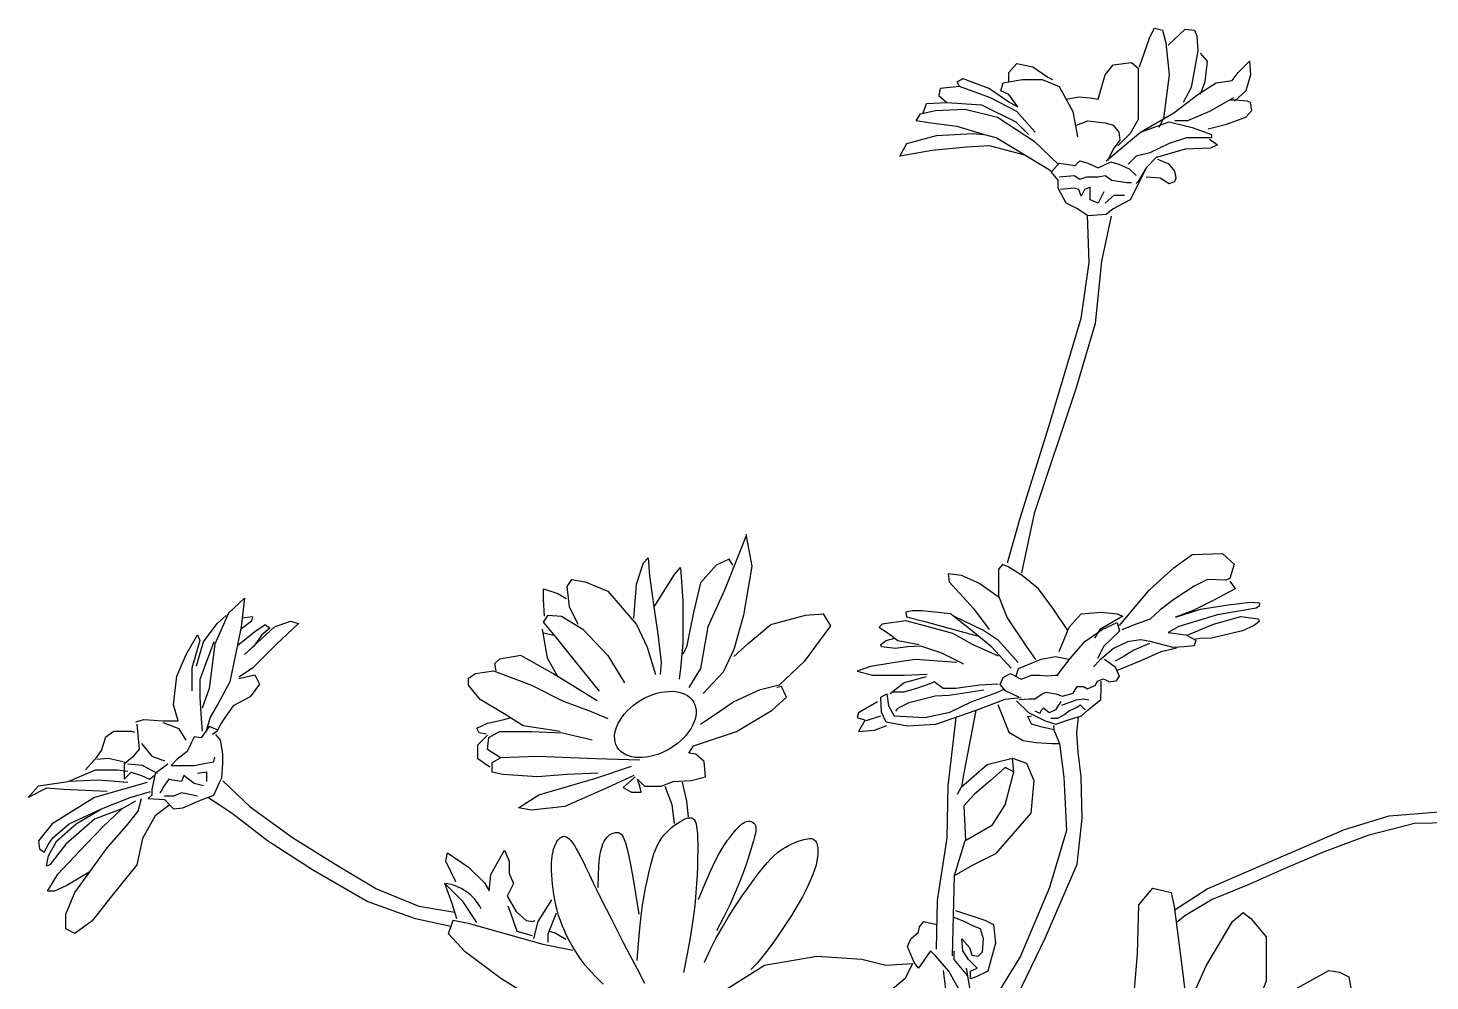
# Model space of a CAD drawing. Extents: x 438 to 4679, y 3545 to 7651.
# Drawn here: x 2071.1 to 2297.2, y 5331.5 to 5485.2 of the extents above; entities that cross this region are included whole.
import ezdxf

# ---------------------------------------------------------------- set-up
doc = ezdxf.new("R2010")
doc.units = 0
doc.header["$MEASUREMENT"] = 0
doc.layers.add('3', color=3, linetype='CONTINUOUS')

msp = doc.modelspace()

# ---------------------------------------------------------------- linework, layer by layer
at = {"layer": '3'}
for points in [[(2250.37, 5478.94), (2252.04, 5483.74), (2252.78, 5485.22), (2254.07, 5484.85), (2254.63, 5482.82), (2255.18, 5477.65), (2254.26, 5470.63), (2253.52, 5469.16)], [(2255, 5482.45), (2257.77, 5485.04), (2259.25, 5484.85), (2259.62, 5483.93), (2259.8, 5481.53), (2258.69, 5475.62), (2257.4, 5473.22)], [(2230.78, 5472.48), (2229.3, 5474.51), (2228.01, 5475.07), (2228.38, 5476.36), (2229.3, 5476.54), (2229.3, 5478.02), (2230.6, 5479.5), (2233.19, 5478.94), (2235.59, 5477.28), (2236.33, 5476.91)], [(2238.55, 5473.77), (2240.58, 5474.14), (2242.43, 5473.96), (2243.72, 5473.77), (2244.83, 5477.65), (2246.12, 5479.31), (2249.08, 5479.68), (2250.19, 5478.76), (2250.19, 5470.45), (2248.9, 5468.23), (2247.79, 5467.13), (2246.86, 5466.2)], [(2245.01, 5463.8), (2250.56, 5468.42), (2255.92, 5471.56), (2259.8, 5474.51), (2262.76, 5476.36), (2265.35, 5476.73), (2266.27, 5478.02), (2268.12, 5479.87), (2268.3, 5477.65), (2267.56, 5475.07), (2265.72, 5473.4)], [(2260.17, 5481.16), (2261.28, 5479.87), (2260.91, 5476.54), (2260.17, 5474.51)], [(2221.36, 5475.8), (2220.99, 5476.54), (2221.91, 5477.1), (2226.16, 5475.44), (2229.49, 5473.22), (2230.78, 5472.48)], [(2233.56, 5468.42), (2230.6, 5471.74), (2226.35, 5473.96), (2221.36, 5475.8), (2218.21, 5475.44), (2218.03, 5474.33), (2219.32, 5473.22)], [(2229.3, 5476.54), (2231.52, 5476.91), (2234.66, 5476.91), (2237.44, 5475.8), (2239.65, 5471.74), (2240.39, 5467.68)], [(2215.44, 5471.37), (2216, 5473.03), (2219.32, 5473.22), (2224.87, 5472.85), (2230.41, 5470.08), (2232.45, 5468.05)], [(2265.53, 5473.96), (2261.65, 5471.74), (2258.14, 5470.27), (2256.1, 5470.27)], [(2261.46, 5468.97), (2264.42, 5469.71), (2267.56, 5470.82), (2268.49, 5471.93), (2268.3, 5473.22), (2267.75, 5473.4), (2265.9, 5473.59), (2264.98, 5473.59)], [(2231.89, 5464.73), (2227.27, 5467.5), (2225.24, 5468.05), (2220.99, 5469.34), (2216.37, 5469.9), (2214.33, 5470.27), (2215.07, 5471.37), (2217.47, 5471.93), (2222.28, 5472.11), (2227.46, 5470.82), (2233.37, 5466.94), (2237.25, 5463.25)], [(2236.14, 5462.14), (2231.89, 5464.73), (2226.16, 5466.2), (2222.47, 5466.02), (2216.92, 5465.46), (2211.74, 5464.54), (2212.85, 5466.57), (2217.66, 5467.86), (2223.57, 5468.23), (2225.24, 5468.05)], [(2240.21, 5469.53), (2242.06, 5470.27), (2244.83, 5469.9), (2246.12, 5469.53), (2247.05, 5468.42), (2247.23, 5467.13), (2246.12, 5465.65), (2245.2, 5463.8)], [(2250.56, 5468.42), (2255.18, 5470.08), (2258.88, 5469.16), (2262.02, 5468.05), (2262.02, 5467.5), (2257.95, 5467.5), (2255.18, 5466.57), (2252.04, 5465.1), (2249.82, 5464.54), (2248.53, 5463.25)], [(2261.65, 5467.31), (2262.94, 5466.39), (2261.83, 5465.83), (2257.77, 5465.65), (2254.44, 5464.73), (2253.33, 5464.36), (2253.15, 5464.36), (2251.48, 5462.69), (2250.19, 5460.48), (2249.82, 5460.11)], [(2236.14, 5461.95), (2237.44, 5463.43), (2240.03, 5463.06), (2240.76, 5463.8), (2242.06, 5463.43), (2243.72, 5462.69), (2245.75, 5463.61), (2247.05, 5463.24), (2248.71, 5462.51), (2249.82, 5461.4)], [(2251.48, 5461.22), (2253.7, 5461.03), (2255.18, 5460.11), (2256.1, 5460.48), (2256.29, 5461.03), (2256.1, 5462.14), (2255.18, 5463.25), (2253.89, 5463.8), (2253.33, 5463.99)], [(2251.49, 5462.7), (2248.9, 5457.52), (2246.12, 5456.04), (2245.02, 5455.12), (2242.06, 5454.94), (2240.39, 5456.04), (2238.55, 5456.97), (2237.25, 5459.37), (2237.25, 5460.66), (2236.16, 5461.97)], [(2237.44, 5461.21), (2239.84, 5461.4), (2240.76, 5460.84), (2241.87, 5461.21), (2243.72, 5461.21), (2244.83, 5461.4), (2245.94, 5460.66), (2248.34, 5460.29), (2249.08, 5460.29)], [(2244.65, 5458.81), (2243.72, 5456.97), (2242.43, 5457.52), (2242.43, 5459.55), (2241.5, 5459.18), (2240.95, 5458.07), (2240.58, 5459.18), (2239.84, 5459.37), (2237.62, 5459.18)], [(2244.83, 5456.97), (2246.31, 5458.26), (2247.97, 5458.26)], [(2241.93, 5455.1), (2242.19, 5447.37), (2240.9, 5438.34), (2235.73, 5421.06), (2231.09, 5406.1), (2229.02, 5398.88)], [(2245.8, 5454.85), (2244.25, 5447.63), (2243.22, 5437.57), (2240.12, 5426.99), (2233.41, 5406.87), (2231.35, 5397.33)], [(2186.9, 5403.17), (2185.94, 5400.87), (2183.44, 5394.53), (2180.75, 5388.58), (2179.59, 5381.87), (2177.67, 5378.8)], [(2186.9, 5403.56), (2187.86, 5398.37), (2186.51, 5390.5), (2184.97, 5384.94), (2183.25, 5381.29), (2179.98, 5377.84)], [(2247.17, 5388.84), (2251.99, 5394.55), (2255.92, 5398.11), (2258.86, 5400.25), (2263.77, 5400.43), (2265.65, 5398.73), (2264.93, 5396.42), (2264.31, 5396.15), (2261.36, 5396.24), (2259.22, 5395.17), (2255.92, 5393.03), (2253.69, 5391.34), (2252.08, 5389.82), (2249.85, 5389.02), (2247.53, 5388.13)], [(2168.84, 5389.93), (2169.22, 5395.49), (2170.37, 5398.95), (2171.14, 5399.72), (2171.33, 5396.84), (2172.1, 5391.46), (2172.68, 5387.43), (2173.25, 5382.83), (2173.06, 5380.91)], [(2172.1, 5391.85), (2175.37, 5397.03), (2176.33, 5398.18), (2176.71, 5392.81), (2176.71, 5385.9), (2176.33, 5381.87), (2176.14, 5380.14)], [(2184.78, 5398.57), (2184.21, 5399.52), (2182.09, 5398.57), (2179.59, 5395.69), (2178.44, 5390.89), (2177.87, 5388.01), (2177.29, 5385.32), (2176.71, 5384.17)], [(2238.8, 5388.03), (2236.52, 5391.45), (2234.11, 5394.75), (2231.45, 5396.9), (2229.17, 5398.29), (2228.28, 5398.67), (2227.65, 5397.91), (2227.65, 5393.61), (2229.04, 5390.06), (2232.08, 5385.5), (2233.6, 5383.35)], [(2159.81, 5388.97), (2158.46, 5391.85), (2158.08, 5395.11), (2158.84, 5396.26), (2160.96, 5395.88), (2164.61, 5394.34), (2169.22, 5388.97), (2170.95, 5385.32), (2172.29, 5380.91)], [(2227.77, 5393.35), (2224.48, 5395.63), (2221.69, 5396.9), (2219.53, 5397.15), (2219.66, 5395.89), (2223.59, 5391.58), (2226.12, 5388.16)], [(2264.93, 5395.97), (2265.82, 5394.72), (2262.25, 5392.85), (2259.04, 5391.25), (2256.19, 5390.18), (2260.2, 5391.43), (2264.66, 5392.14), (2268.23, 5392.58), (2269.75, 5392.49), (2269.66, 5391.96), (2269.21, 5391.6), (2262.97, 5390.53), (2256.72, 5388.66), (2255.03, 5387.68), (2257.88, 5387.32), (2259.49, 5386.43), (2259.22, 5385.54), (2257.52, 5385.36), (2255.83, 5385.27), (2252.08, 5386.25), (2250.56, 5386.52), (2248.42, 5386.17), (2246.19, 5385.1), (2243.96, 5383.22), (2242.98, 5382.15)], [(2154.43, 5390.31), (2154.23, 5393), (2154.23, 5394.73), (2156.54, 5393.96), (2157.88, 5393.19)], [(2106.03, 5393.21), (2103.44, 5390.81), (2101.22, 5385.83), (2100.3, 5378.63), (2099.19, 5375.49)], [(2106.03, 5393.21), (2105.47, 5388.6), (2104.55, 5384.16), (2103.63, 5379.73), (2101.78, 5376.23), (2100.48, 5374.01), (2099.75, 5371.61)], [(2229.67, 5381.96), (2226.5, 5385.37), (2222.96, 5388.29), (2219.91, 5390.69), (2215.35, 5391.2), (2213.7, 5391.2), (2212.69, 5390.95), (2212.81, 5390.19), (2215.98, 5389.43), (2220.42, 5388.16), (2224.22, 5387.15)], [(2098.27, 5382.32), (2099.38, 5386.2), (2101.59, 5389.15), (2103.07, 5390.44)], [(2104.92, 5385.64), (2107.69, 5387.86), (2109.36, 5388.97), (2110.1, 5388.41), (2108.8, 5387.3), (2107.51, 5385.46), (2106.03, 5384.16), (2110.83, 5388.6), (2113.42, 5389.52), (2114.72, 5389.15), (2111.2, 5385.83), (2107.32, 5381.95), (2105.11, 5380.47)], [(2105.66, 5390.07), (2107.32, 5390.26), (2107.14, 5389.52), (2105.47, 5388.23)], [(2163.26, 5378.22), (2159.42, 5383.02), (2156.16, 5387.05), (2154.23, 5389.35), (2155, 5390.5), (2157.12, 5390.31), (2160.57, 5388.2), (2164.61, 5383.98), (2167.3, 5379.56)], [(2184.97, 5383.79), (2187.28, 5385.9), (2190.93, 5388.97), (2196.5, 5390.5), (2199.38, 5390.7), (2200.54, 5388.78), (2196.31, 5383.02), (2192.28, 5379.18), (2189.01, 5378.41), (2184.97, 5376.49), (2182.67, 5374.96), (2179.59, 5372.85)], [(2227.65, 5383.86), (2223.46, 5385.75), (2220.29, 5387.53), (2216.11, 5388.67), (2212.69, 5389.55), (2208.88, 5389.05), (2208.38, 5388.54), (2210.03, 5387.4), (2211.42, 5386.39), (2214.84, 5385.75)], [(2230.81, 5382.84), (2227.65, 5386.39), (2225.24, 5388.03), (2220.42, 5390.31)], [(2237.03, 5380.69), (2239.18, 5383.48), (2241.59, 5386.26), (2244.38, 5388.16), (2246.79, 5389.3), (2247.17, 5387.91), (2244.63, 5385.5), (2243.62, 5383.48)], [(2237.41, 5384.62), (2239.05, 5388.54), (2240.95, 5390.69), (2244.25, 5390.95), (2246.79, 5390.69), (2247.67, 5390.31), (2246.41, 5389.55), (2244, 5388.16), (2243.11, 5386.77)], [(2258.06, 5387.24), (2262.34, 5389.02), (2266.72, 5390.27), (2269.57, 5389.91), (2269.66, 5389.46), (2268.86, 5388.84), (2266.98, 5387.95), (2261.99, 5386.79), (2260.11, 5386.7), (2259.4, 5386.61)], [(2095.31, 5373.46), (2094.57, 5376.04), (2095.12, 5380.66), (2096.6, 5384.16), (2098.45, 5387.3), (2098.82, 5386.38), (2097.53, 5381.95), (2097.53, 5378.26)], [(2154.04, 5388.2), (2154.81, 5383.59), (2156.54, 5380.52)], [(2154.23, 5387.62), (2155.96, 5387.24)], [(2222.07, 5382.59), (2218.52, 5384.36), (2215.1, 5385.5), (2212.94, 5385.37), (2211.04, 5385.12), (2208.76, 5385.37), (2208.63, 5385.75), (2209.52, 5386.39), (2210.91, 5386.77)], [(2101.04, 5386.2), (2098.82, 5380.1), (2098.82, 5377.15), (2099.01, 5373.82), (2099.19, 5371.79)], [(2251.99, 5385.9), (2249.49, 5384.83), (2247.89, 5383.85), (2246.46, 5383.05)], [(2246.82, 5381.62), (2250.74, 5383.22), (2253.87, 5384.65), (2256.36, 5385.19)], [(2162.88, 5376.68), (2155.77, 5381.1), (2150.58, 5383.98), (2147.12, 5383.4), (2146.36, 5382.63), (2146.55, 5381.48)], [(2220.93, 5382.84), (2214.21, 5383.35), (2210.28, 5382.72), (2206.98, 5382.21), (2204.83, 5381.45), (2207.36, 5380.82), (2212.43, 5380.82), (2216.11, 5380.94)], [(2230.51, 5380.72), (2230.89, 5381.87), (2234.54, 5383.4), (2236.85, 5383.79), (2238.96, 5383.4)], [(2244.76, 5383.4), (2246.46, 5382.15), (2247.08, 5380.64), (2246.55, 5379.84), (2245.39, 5379.66)], [(2105.11, 5380.29), (2107.69, 5380.84), (2108.43, 5379.36), (2106.95, 5377.33), (2104.18, 5375.86), (2102.89, 5374.01), (2102.15, 5372.9), (2101.59, 5371.79), (2100.85, 5371.24)], [(2156.92, 5371.69), (2150.97, 5372.65), (2147.89, 5374.57), (2144.05, 5376.88), (2142.13, 5379.18), (2142.13, 5380.33), (2143.28, 5381.1), (2146.16, 5381.48), (2152.31, 5379.18), (2157.31, 5376.68), (2161.92, 5374.96), (2164.61, 5373.81)], [(2215.98, 5380.56), (2212.43, 5379.55), (2210.15, 5377.78)], [(2230.94, 5377.27), (2228.79, 5378.28), (2227.9, 5379.3), (2228.41, 5380.44), (2229.55, 5381.07), (2231.32, 5380.18), (2232.97, 5380.82), (2234.24, 5380.82), (2235.5, 5380.69), (2236.77, 5380.82), (2237.28, 5380.82)], [(2231.02, 5376.89), (2232.54, 5376.98), (2233.52, 5376.98), (2234.68, 5377.79), (2235.31, 5378.05), (2236.91, 5377.79), (2237.98, 5377.43), (2239.68, 5377.88), (2240.3, 5378.95), (2241.37, 5378.95), (2242, 5378.59), (2242.8, 5378.95), (2243.25, 5379.12), (2243.6, 5379.84), (2244.5, 5380.19), (2245.39, 5379.84)], [(2169.03, 5364.4), (2167.11, 5362.67), (2168.45, 5361.91), (2169.99, 5361.91), (2169.8, 5362.87), (2169.41, 5364.02), (2170.56, 5362.87), (2173.25, 5362.87), (2175.18, 5363.63), (2178.06, 5363.82), (2180.36, 5364.4), (2180.17, 5366.9), (2178.83, 5368.05), (2177.67, 5368.24), (2178.44, 5369.39), (2185.36, 5371.69), (2191.12, 5375.15), (2193.43, 5377.26), (2192.66, 5378.99), (2191.89, 5378.8)], [(2231.32, 5377.14), (2228.66, 5376.89), (2223.97, 5375.12), (2217.5, 5372.84), (2212.94, 5372.59), (2209.52, 5373.22), (2208.76, 5374.86), (2208.63, 5377.27), (2209.65, 5377.78), (2209.9, 5375.88), (2210.79, 5374.23), (2215.73, 5373.98), (2219.79, 5374.86), (2223.21, 5376.51), (2227.39, 5378.03), (2228.53, 5378.54)], [(2227.61, 5379.37), (2224.58, 5379.19), (2220.74, 5378.66), (2218.69, 5378.66), (2217.26, 5379.73), (2216.72, 5379.46), (2214.4, 5378.66), (2212.35, 5378.04), (2210.66, 5378.04)], [(2225.29, 5378.39), (2219.67, 5377.5), (2217.44, 5377.41), (2215.3, 5376.88), (2213.16, 5376.34), (2211.37, 5375.45), (2211.01, 5375.01)], [(2230.54, 5376.64), (2232.47, 5374.8), (2235.15, 5373.46), (2236.91, 5372.88), (2239.26, 5373.71), (2241.02, 5374.22), (2242.11, 5375.22), (2244.12, 5376.89), (2244.2, 5378.82), (2244.2, 5379.82)], [(2208.12, 5376.51), (2205.08, 5374.74), (2204.83, 5373.98), (2206.35, 5373.47), (2208.63, 5374.23)], [(2227.53, 5376.06), (2229.29, 5371.62), (2231.63, 5370.28), (2233.73, 5369.95), (2236.24, 5369.78), (2237.5, 5369.78)], [(2237.67, 5376.56), (2236.83, 5375.22), (2235.82, 5374.72), (2234.9, 5375.47), (2234.48, 5375.05), (2234.31, 5374.63), (2233.56, 5374.97)], [(2241.6, 5375.22), (2240.85, 5375.97), (2240.18, 5375.55), (2239.09, 5375.05), (2238.34, 5374.47), (2237.16, 5373.8), (2236.07, 5373.8)], [(2237.83, 5375.97), (2240.18, 5376.81), (2241.35, 5376.98), (2242.19, 5376.81)], [(2088.47, 5373.27), (2089.76, 5373.64), (2092.91, 5373.46), (2095.31, 5373.46)], [(2096.6, 5370.32), (2095.49, 5372.16), (2092.91, 5373.09)], [(2145.01, 5371.31), (2143.86, 5371.5), (2143.47, 5372.27), (2145.2, 5373.04), (2147.7, 5373.61), (2149.05, 5374)], [(2206.1, 5373.47), (2205.08, 5371.7), (2207.62, 5371.95), (2209.65, 5372.71)], [(2220.74, 5373.98), (2219.46, 5362.97), (2219.28, 5354.57), (2217.74, 5344.46), (2217.57, 5336.57)], [(2223.97, 5375.12), (2222.03, 5365.03), (2221.69, 5362.8)], [(2229.3, 5326.23), (2235.17, 5338.39), (2240.31, 5350.31), (2241.13, 5357.7), (2240.97, 5364.42), (2240.47, 5368.37), (2240.28, 5371.43), (2240.54, 5374.08)], [(2236.58, 5371.96), (2234.48, 5372.46), (2232.97, 5372.88), (2232.39, 5374.13), (2232.97, 5374.22)], [(2080.34, 5365.52), (2082.19, 5367.55), (2082.93, 5368.65), (2083.66, 5370.87), (2084.96, 5371.79), (2087.73, 5371.79), (2088.29, 5371.61)], [(2088.66, 5372.9), (2089.02, 5368.84), (2087.92, 5367.55), (2086.62, 5366.44)], [(2093.65, 5366.44), (2091.61, 5364.96), (2091.06, 5362.38), (2091.06, 5361.45), (2090.5, 5360.9), (2093.09, 5360.72), (2094.57, 5359.24), (2096.05, 5359.42), (2099.19, 5360.72), (2101.04, 5361.45), (2101.96, 5363.48), (2102.33, 5364.22), (2102.52, 5366.62), (2102.52, 5368.1), (2102.15, 5370.32), (2101.41, 5371.24)], [(2101.59, 5371.98), (2100.3, 5372.53), (2099.01, 5370.69), (2097.9, 5370.87), (2096.79, 5368.47), (2095.12, 5367.18), (2094.2, 5366.25), (2096.42, 5366.25), (2097.9, 5366.25), (2099.75, 5366.62), (2101.04, 5366.81), (2101.22, 5367.55)], [(2145.59, 5365.94), (2143.67, 5367.28), (2143.67, 5369.58), (2145.2, 5371.12)], [(2169.8, 5367.09), (2162.69, 5367.28), (2153.27, 5367.66), (2147.32, 5367.47), (2145.2, 5368.82), (2145.4, 5370.73), (2147.12, 5371.69), (2152.31, 5371.69), (2157.31, 5371.5), (2162.11, 5370.35)], [(2236.49, 5372.71), (2236.58, 5371.96), (2237.5, 5369.78), (2238.17, 5364.34), (2238.59, 5355.72), (2235.88, 5346.56), (2231.16, 5335.48), (2224.79, 5325.11), (2220.31, 5317.57), (2215.12, 5308.85), (2211.93, 5300.79)], [(2089.39, 5369.76), (2091.06, 5367.73), (2093.09, 5366.99)], [(2086.44, 5366.81), (2084.03, 5367.36), (2082.19, 5367.18)], [(2086.62, 5366.81), (2086.62, 5364.04), (2087.73, 5365.15), (2089.39, 5364.59), (2090.69, 5364.04), (2091.43, 5364.59)], [(2091.98, 5364.96), (2089.58, 5366.25), (2087.18, 5366.44)], [(2163.07, 5364.98), (2158.08, 5364.78), (2153.27, 5364.4), (2147.7, 5364.78), (2145.97, 5365.17), (2145.97, 5366.7), (2147.32, 5367.47)], [(2221, 5361.6), (2221.69, 5362.8), (2225.81, 5366.4), (2229.92, 5367.43), (2232.16, 5366.58), (2233.36, 5363.83), (2232.84, 5358.52), (2227.18, 5352), (2223.4, 5350.12), (2220.49, 5348.4)], [(2222.2, 5354.06), (2226.66, 5356.63), (2228.72, 5359.89), (2230.1, 5365.2), (2229.92, 5367.43)], [(2083.85, 5362.01), (2076.83, 5362.38), (2074.05, 5362.56), (2071.1, 5361.08), (2072.76, 5362.93), (2077.57, 5363.67), (2082, 5365.52), (2085.51, 5365.52), (2087.18, 5365.33)], [(2099.38, 5362.93), (2097.9, 5363.3), (2096.23, 5364.59), (2095.86, 5363.67), (2094.39, 5363.85), (2093.83, 5364.04), (2092.91, 5362.75), (2092.72, 5362.38), (2092.35, 5361.82)], [(2099.93, 5363.67), (2099.93, 5365.15), (2098.45, 5364.96)], [(2168.84, 5364.59), (2164.61, 5362.67), (2157.69, 5359.6), (2152.31, 5359.03), (2150.2, 5359.41), (2153.47, 5361.52), (2162.69, 5364.21), (2168.45, 5366.13)], [(2230.1, 5365.2), (2228.72, 5365.89), (2226.32, 5363.83), (2223.75, 5361.6), (2222.03, 5359.72)], [(2090.32, 5363.48), (2081.82, 5361.08), (2074.98, 5356.84), (2072.76, 5354.07), (2072.94, 5352.78), (2073.68, 5352.22), (2074.42, 5353.51), (2075.16, 5354.62), (2077.75, 5356.84), (2082.93, 5359.24)], [(2086.25, 5359.24), (2081.82, 5357.58), (2077.2, 5353.51), (2074.61, 5350.19), (2074.05, 5350.01), (2074.42, 5351.67), (2075.72, 5354.07), (2078.86, 5356.84), (2082.93, 5359.24), (2087.55, 5361.08), (2090.87, 5362.01)], [(2087.18, 5363.48), (2082.37, 5363.85), (2077.75, 5363.67)], [(2098.45, 5361.27), (2095.86, 5361.82), (2094.57, 5361.27), (2093.09, 5361.27)], [(2102.53, 5363.76), (2106.9, 5359.54), (2113.74, 5354.6), (2120.73, 5350.23), (2127.28, 5346.31), (2134.13, 5343.54), (2139.93, 5342.55)], [(2173.81, 5362.9), (2174.92, 5359.91), (2175.31, 5356.86)], [(2176.61, 5363.55), (2177.32, 5360.5), (2177.58, 5357.97)], [(2081.08, 5349.08), (2077.38, 5346.87), (2075.35, 5345.94), (2074.24, 5345.94), (2075.9, 5348.71), (2079.41, 5352.41), (2083.11, 5356.28), (2086.25, 5359.24), (2088.47, 5360.53)], [(2093.83, 5359.79), (2091.61, 5358.13), (2089.58, 5354.44), (2088.66, 5350.19), (2084.59, 5345.21), (2081.45, 5341.14), (2078.67, 5339.11), (2077.2, 5339.85), (2077.2, 5342.25), (2078.67, 5345.76), (2081.08, 5349.08), (2083.85, 5352.96), (2086.99, 5356.47), (2088.84, 5358.87), (2089.39, 5360.9)], [(2139.32, 5340.24), (2133.57, 5341.51), (2125.81, 5344.28), (2117.12, 5349.27), (2109.73, 5354.07), (2104, 5358.5), (2100.11, 5361.08)], [(2222.03, 5359.72), (2222.29, 5354.11)], [(2169.36, 5334.74), (2169.55, 5337.52), (2169.76, 5339.91), (2169.98, 5341.96), (2170.22, 5343.72), (2170.46, 5345.22), (2170.7, 5346.51), (2170.94, 5347.64), (2171.17, 5348.65), (2171.39, 5349.58), (2171.61, 5350.44), (2171.83, 5351.23), (2172.06, 5351.96), (2172.3, 5352.64), (2172.58, 5353.27), (2172.88, 5353.86), (2173.22, 5354.4), (2173.6, 5354.91), (2174.02, 5355.39), (2174.46, 5355.82), (2174.91, 5356.22), (2175.36, 5356.58), (2175.8, 5356.89), (2176.22, 5357.16), (2176.6, 5357.38), (2176.94, 5357.55), (2177.24, 5357.67), (2177.5, 5357.76), (2177.73, 5357.8), (2177.93, 5357.8), (2178.11, 5357.77), (2178.27, 5357.71), (2178.41, 5357.62), (2178.54, 5357.5), (2178.66, 5357.33), (2178.77, 5357.11), (2178.86, 5356.8), (2178.94, 5356.41), (2179, 5355.9), (2179.06, 5355.26), (2179.09, 5354.48), (2179.12, 5353.55), (2179.12, 5352.47), (2179.11, 5351.27), (2179.07, 5349.97), (2179.02, 5348.6), (2178.94, 5347.17), (2178.83, 5345.71), (2178.69, 5344.23), (2178.53, 5342.76), (2178.34, 5341.29), (2178.12, 5339.84), (2177.89, 5338.4), (2177.64, 5336.98), (2177.38, 5335.57), (2177.11, 5334.18), (2176.84, 5332.81)], [(2179.26, 5344.63), (2180.27, 5347.09), (2181.13, 5349.08), (2181.88, 5350.66), (2182.52, 5351.9), (2183.06, 5352.86), (2183.53, 5353.6), (2183.95, 5354.18), (2184.33, 5354.66), (2184.68, 5355.11), (2185.01, 5355.52), (2185.32, 5355.89), (2185.62, 5356.22), (2185.91, 5356.51), (2186.19, 5356.75), (2186.47, 5356.95), (2186.74, 5357.1), (2187.01, 5357.19), (2187.28, 5357.23), (2187.53, 5357.23), (2187.77, 5357.18), (2187.98, 5357.09), (2188.17, 5356.95), (2188.32, 5356.78), (2188.43, 5356.57), (2188.5, 5356.33), (2188.52, 5356.03), (2188.5, 5355.68), (2188.42, 5355.25), (2188.3, 5354.72), (2188.13, 5354.1), (2187.91, 5353.35), (2187.65, 5352.47), (2187.32, 5351.45), (2186.93, 5350.27), (2186.45, 5348.93), (2185.87, 5347.42), (2185.17, 5345.74), (2184.33, 5343.87), (2183.33, 5341.82), (2182.15, 5339.57)], [(2255.97, 5342.89), (2261.31, 5346.34), (2274.34, 5351.98), (2283.46, 5355.89), (2290.67, 5358.1), (2298.67, 5358.73), (2307.15, 5358.26), (2312.17, 5356.06), (2316.41, 5353.24), (2320.65, 5348.38), (2323.01, 5343.36), (2324.73, 5336.77), (2325.52, 5332.07)], [(2163.08, 5346.56), (2163.11, 5348.46), (2163.18, 5350.01), (2163.3, 5351.26), (2163.45, 5352.24), (2163.63, 5353), (2163.83, 5353.58), (2164.05, 5354.02), (2164.27, 5354.36), (2164.48, 5354.63), (2164.7, 5354.85), (2164.91, 5355.02), (2165.11, 5355.16), (2165.31, 5355.25), (2165.5, 5355.32), (2165.68, 5355.37), (2165.86, 5355.41), (2166.02, 5355.43), (2166.17, 5355.44), (2166.32, 5355.42), (2166.46, 5355.37), (2166.61, 5355.28), (2166.76, 5355.13), (2166.92, 5354.92), (2167.08, 5354.64), (2167.26, 5354.27), (2167.47, 5353.74), (2167.7, 5352.95), (2167.97, 5351.82), (2168.29, 5350.27), (2168.66, 5348.22), (2169.09, 5345.56), (2169.6, 5342.22)], [(2323.01, 5331.6), (2322.06, 5339.12), (2320.34, 5344.93), (2317.04, 5349.16), (2310.92, 5354.02), (2306.37, 5356.06), (2300.56, 5357), (2294.75, 5356.85), (2287.21, 5354.96), (2280.15, 5352.3), (2274.18, 5349.79), (2267.9, 5346.97), (2262.09, 5344.61), (2257.7, 5341.95), (2256.29, 5340.85)], [(2163.89, 5330.95), (2162.73, 5332.09), (2161.77, 5333.1), (2160.99, 5334.02), (2160.33, 5334.87), (2159.77, 5335.67), (2159.28, 5336.45), (2158.81, 5337.23), (2158.38, 5338.01), (2157.98, 5338.8), (2157.61, 5339.59), (2157.27, 5340.39), (2156.96, 5341.2), (2156.68, 5342.03), (2156.44, 5342.86), (2156.23, 5343.71), (2156.05, 5344.57), (2155.9, 5345.42), (2155.79, 5346.26), (2155.69, 5347.08), (2155.62, 5347.86), (2155.58, 5348.6), (2155.55, 5349.3), (2155.55, 5349.93), (2155.56, 5350.51), (2155.59, 5351.04), (2155.64, 5351.52), (2155.7, 5351.96), (2155.79, 5352.36), (2155.88, 5352.73), (2156, 5353.08), (2156.12, 5353.4), (2156.27, 5353.69), (2156.42, 5353.96), (2156.58, 5354.19), (2156.76, 5354.39), (2156.94, 5354.56), (2157.13, 5354.68), (2157.32, 5354.76), (2157.52, 5354.8), (2157.73, 5354.79), (2157.94, 5354.72), (2158.16, 5354.58), (2158.4, 5354.38), (2158.65, 5354.11), (2158.92, 5353.75), (2159.22, 5353.32), (2159.53, 5352.79), (2159.87, 5352.16), (2160.25, 5351.44), (2160.67, 5350.61), (2161.13, 5349.67), (2161.65, 5348.61), (2162.22, 5347.43), (2162.86, 5346.12), (2163.56, 5344.68), (2164.34, 5343.12), (2165.19, 5341.42), (2166.11, 5339.6), (2167.11, 5337.66), (2168.19, 5335.6), (2169.34, 5333.42), (2170.56, 5331.13)], [(2180.22, 5334.5), (2181.09, 5336.4), (2182.06, 5338.29), (2183.09, 5340.14), (2184.16, 5341.92), (2185.24, 5343.61), (2186.29, 5345.18), (2187.29, 5346.61), (2188.21, 5347.87), (2189.02, 5348.94), (2189.74, 5349.85), (2190.38, 5350.6), (2190.95, 5351.21), (2191.47, 5351.72), (2191.95, 5352.14), (2192.41, 5352.49), (2192.86, 5352.79), (2193.31, 5353.07), (2193.77, 5353.31), (2194.22, 5353.54), (2194.67, 5353.73), (2195.1, 5353.91), (2195.51, 5354.05), (2195.89, 5354.18), (2196.24, 5354.28), (2196.55, 5354.36), (2196.83, 5354.42), (2197.08, 5354.45), (2197.3, 5354.45), (2197.49, 5354.43), (2197.67, 5354.38), (2197.83, 5354.31), (2197.97, 5354.2), (2198.1, 5354.06), (2198.21, 5353.89), (2198.31, 5353.69), (2198.4, 5353.44), (2198.46, 5353.14), (2198.49, 5352.8), (2198.51, 5352.4), (2198.49, 5351.95), (2198.44, 5351.43), (2198.35, 5350.85), (2198.2, 5350.17), (2197.97, 5349.4), (2197.65, 5348.51), (2197.22, 5347.5), (2196.68, 5346.35), (2196, 5345.06), (2195.17, 5343.6), (2194.23, 5342.04), (2193.19, 5340.42), (2192.09, 5338.79), (2190.97, 5337.21), (2189.84, 5335.74), (2188.74, 5334.41), (2187.71, 5333.3)], [(2222.2, 5354.06), (2220.49, 5348.4), (2220.14, 5335.54)], [(2140.1, 5347.47), (2138.49, 5350.81), (2138.78, 5352.12), (2142.13, 5349.8), (2144.75, 5347.32), (2145.48, 5346.01), (2145.77, 5348.63), (2147.96, 5352.56), (2148.69, 5350.81), (2148.69, 5348.78), (2149.41, 5347.18), (2148.39, 5345.14), (2149.85, 5342.67), (2151.45, 5341.21), (2152.47, 5341.07), (2152.91, 5341.21)], [(2140.24, 5341.51), (2139.51, 5343.98), (2138.35, 5347.18), (2141.11, 5344.41), (2143.44, 5340.92)], [(2249.55, 5315.87), (2249.06, 5323.76), (2250.05, 5335.85), (2250.29, 5343.75), (2252.52, 5346.46), (2255.48, 5345.72), (2255.97, 5343.5), (2257.21, 5333.88), (2257.95, 5327.71)], [(2155.53, 5344.56), (2153.35, 5341.07), (2152.62, 5338.31)], [(2152.47, 5338.74), (2150, 5339.47), (2148.98, 5342.38), (2148.54, 5343.54)], [(2156.26, 5342.38), (2154.95, 5339.03), (2154.95, 5337.72)], [(2220.69, 5342.82), (2225.42, 5341.25), (2226.82, 5340.55), (2227.17, 5337.57), (2225.94, 5333.03), (2224.01, 5332.15), (2223.14, 5331.8), (2223.14, 5333.03), (2224.19, 5333.55), (2222.79, 5334.95), (2221.91, 5336.35), (2221.74, 5338.27), (2222.96, 5336.87), (2223.31, 5335.65), (2224.36, 5335.48), (2225.07, 5336.17), (2225.24, 5338.27), (2224.71, 5339.85), (2223.49, 5340.37), (2222.09, 5341.07), (2220.34, 5341.77)], [(2253.5, 5314.88), (2254.49, 5320.06), (2257.7, 5326.23), (2261.16, 5333.88), (2265.36, 5341.04), (2267.09, 5342.52), (2268.32, 5341.53), (2270.79, 5338.57), (2270.79, 5331.41), (2268.32, 5325.25), (2267.83, 5324.5)], [(2166.22, 5324.13), (2160.91, 5324.61), (2154.39, 5327.51), (2147.38, 5331.85), (2141.59, 5336.19), (2138.93, 5339.09), (2139.66, 5341.26), (2142.07, 5340.77), (2154.15, 5337.4), (2158.97, 5336.43)], [(2157.86, 5338.16), (2156.11, 5339.18), (2155.24, 5339.47)], [(2222.44, 5333.55), (2223.31, 5328.13), (2223.66, 5326.38), (2222.26, 5328.3), (2219.64, 5333.03), (2217.53, 5335.48), (2216.66, 5336.35), (2214.73, 5333.55), (2214.03, 5334.43), (2212.98, 5337.05), (2213.51, 5338.27), (2214.73, 5339.32), (2214.91, 5340.2), (2215.61, 5341.07), (2217.71, 5340.55)], [(2182.64, 5329.44), (2189.88, 5334.02), (2198.33, 5335.47), (2205.57, 5334.99), (2209.44, 5334.02), (2213.78, 5334.26), (2212.58, 5331.85), (2209.44, 5329.2), (2204.37, 5328.71), (2193.5, 5328.96), (2190.36, 5329.2), (2186.26, 5327.99), (2184.33, 5326.78)], [(2222.61, 5332.33), (2220.51, 5334.95), (2220.51, 5336.35)], [(2220.31, 5317.57), (2219.97, 5323.54), (2219.11, 5330.57), (2218.77, 5333.14)], [(2257.21, 5314.14), (2261.16, 5319.08), (2267.33, 5324.01), (2275.98, 5330.43), (2280.92, 5333.14), (2282.65, 5332.89), (2284.13, 5332.15), (2284.62, 5329.44), (2277.71, 5320.56), (2276.47, 5319.82)]]:
    msp.add_lwpolyline(points, dxfattribs=at)
msp.add_arc((2137.56, 5339.85), 7.37, 26.192, 83.8504, dxfattribs=at)
msp.add_ellipse((2172.29, 5372.85), major_axis=(6.15, 3.65), ratio=0.637035, dxfattribs=at)

doc.saveas('drawing.dxf')
